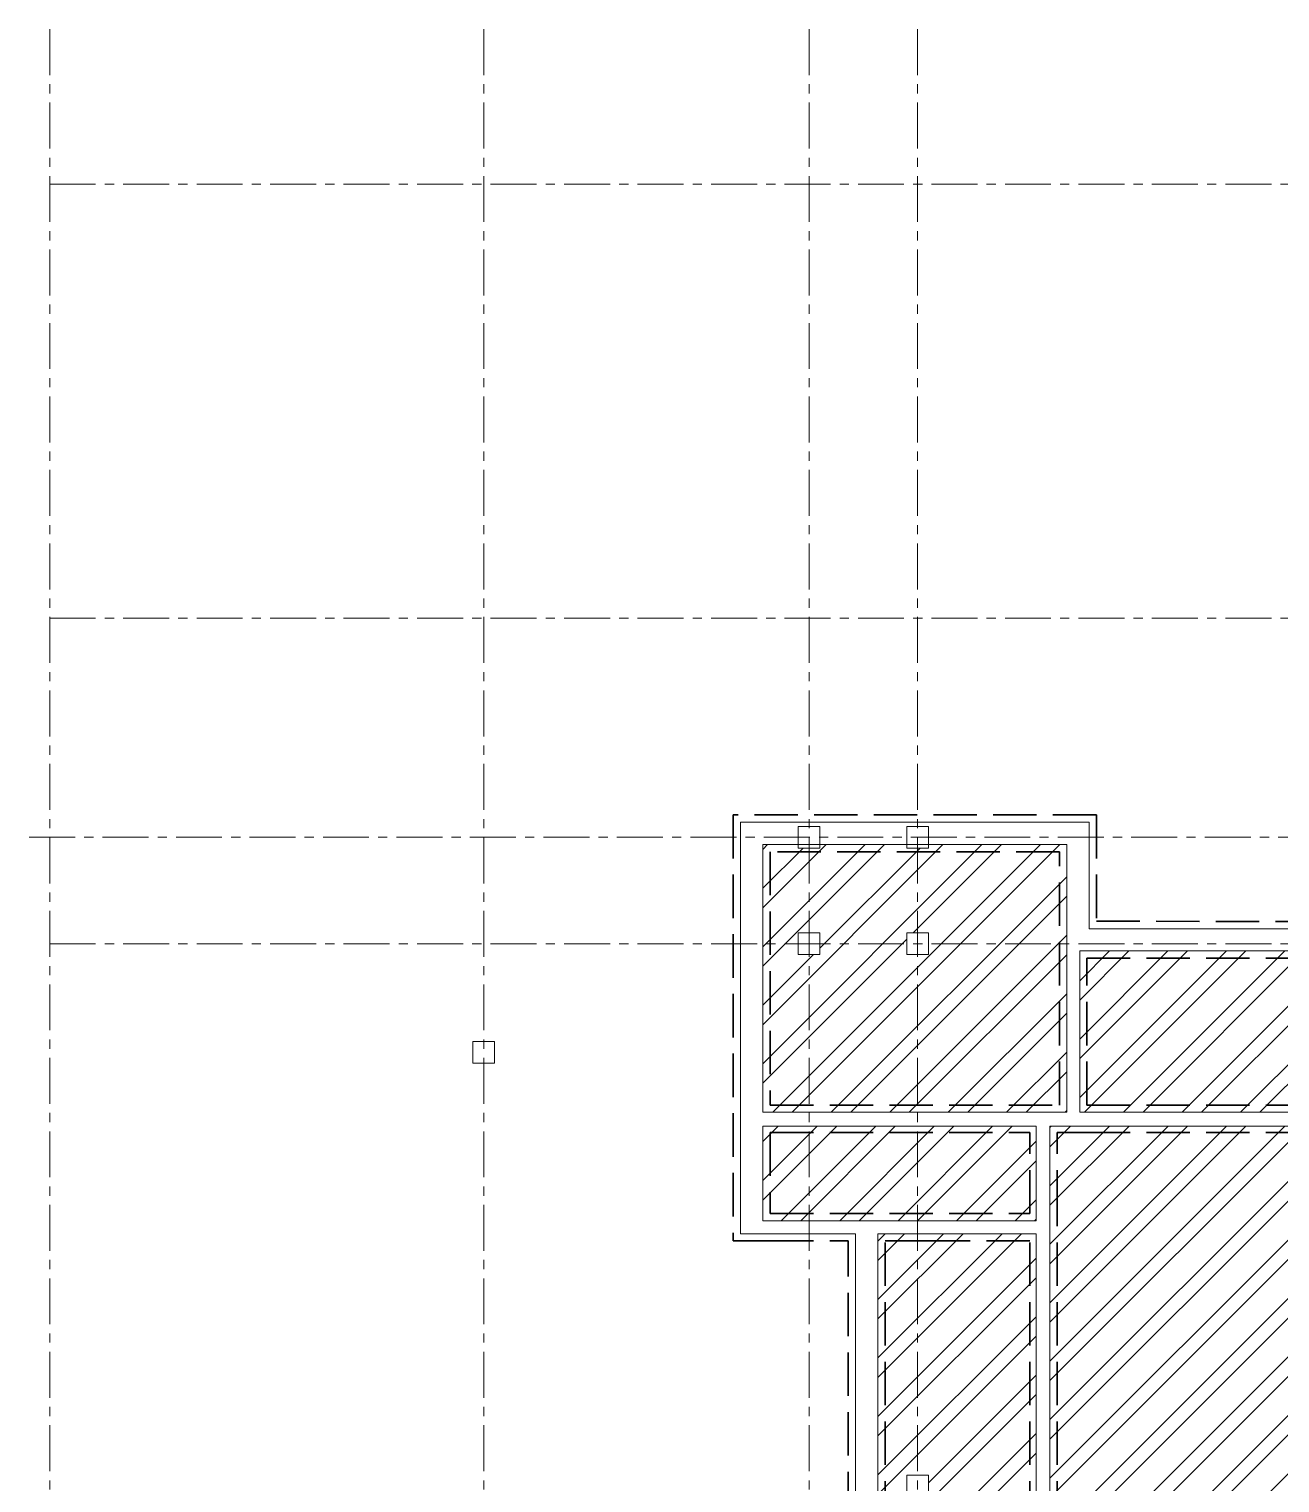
# Model space of a CAD drawing. Header units: millimetres. Extents: x -689206 to 4969298, y -1019800 to 703299.
# Drawn here: x 751904 to 769199, y -17593 to 2508 of the extents above; entities that cross this region are included whole.
import ezdxf

# ---------------------------------------------------------------- set-up
doc = ezdxf.new("R2010")
doc.units = ezdxf.units.MM
doc.linetypes.add('JIS_02_4.0', pattern=[5.5, 4, -1.5])
doc.linetypes.add('осеваяX2', pattern=[101.6, 63.5, -12.7, 12.7, -12.7])
for name, color, linetype, lineweight in [('несущие', 7, 'Continuous', 30), ('РАЗМЕРЫ', 7, 'Continuous', 9), ('стены', 7, 'Continuous', 20)]:
    doc.layers.add(name, color=color, linetype=linetype, lineweight=lineweight)
pattern_1 = [(45, (396786.03, 69886.3), (-404.1115, 404.1115), []), (45, (397055.44, 69886.3), (-404.1115, 404.1115), [])]

msp = doc.modelspace()

# ---------------------------------------------------------------- hatches: boundary and pattern name
at = {"layer": 'РАЗМЕРЫ', "linetype": 'ByBlock', "lineweight": 25}
h = msp.add_hatch(dxfattribs=at)
h.set_pattern_fill('ANSI32', color=256, scale=60)
h.set_pattern_definition(pattern_1)
h.paths.add_polyline_path([(765739.9, -12747.7), (764189.9, -12747.7), (764189.9, -13867.7), (765739.9, -13867.7)], flags=17)
h.paths.add_polyline_path([(764189.9, -12747.7), (762689.9, -12747.7), (762689.9, -13867.7), (764189.9, -13867.7)])
h.paths.add_polyline_path([(762689.9, -12747.7), (762150.6, -12747.7), (762150.6, -13867.7), (762689.9, -13867.7)], flags=17)
h.paths.add_polyline_path([(762150.6, -12747.7), (762689.9, -12747.7), (762689.9, -12661.1), (762050.6, -12661.1), (762050.6, -13967.7), (762689.9, -13967.7), (762689.9, -13867.7), (762150.6, -13867.7)])
h.paths.add_polyline_path([(764189.9, -13867.7), (762689.9, -13867.7), (762689.9, -13967.7), (764189.9, -13967.7)])
h.paths.add_polyline_path([(765826.5, -12661.1), (764189.9, -12661.1), (764189.9, -12747.7), (765739.9, -12747.7), (765739.9, -13867.7), (764189.9, -13867.7), (764189.9, -13967.7), (765826.5, -13967.7)])
h.paths.add_polyline_path([(764189.9, -12661.1), (762689.9, -12661.1), (762689.9, -12747.7), (764189.9, -12747.7)])
h.paths.add_polyline_path([(764189.9, -10286.7), (764039.9, -10286.7), (764039.9, -10137.7), (762839.9, -10137.7), (762839.9, -10286.7), (762689.9, -10286.7), (762689.9, -12367.7), (764189.9, -12367.7)])
h.paths.add_polyline_path([(764189.9, -12367.7), (762689.9, -12367.7), (762689.9, -12467.7), (764189.9, -12467.7)])
h.paths.add_polyline_path([(762689.9, -12367.7), (762150.6, -12367.7), (762150.6, -10137.7), (762050.6, -10137.7), (762050.6, -12467.7), (762689.9, -12467.7)])
h.paths.add_polyline_path([(762689.9, -10286.7), (762539.9, -10286.7), (762539.9, -10137.7), (762150.6, -10137.7), (762150.6, -12367.7), (762689.9, -12367.7)], flags=17)
h.paths.add_polyline_path([(766150.6, -10137.7), (764339.9, -10137.7), (764339.9, -10286.7), (764189.9, -10286.7), (764189.9, -12367.7), (766150.6, -12367.7)], flags=17)
h.paths.add_polyline_path([(766250.6, -10137.7), (766150.6, -10137.7), (766150.6, -12367.7), (764189.9, -12367.7), (764189.9, -12467.7), (766250.6, -12467.7)])
h.paths.add_polyline_path([(766150.6, -8867.7), (764189.9, -8867.7), (764189.9, -9986.7), (764339.9, -9986.7), (764339.9, -10137.7), (766150.6, -10137.7)], flags=17)
h.paths.add_polyline_path([(764189.9, -8867.7), (762689.9, -8867.7), (762689.9, -9986.7), (762839.9, -9986.7), (762839.9, -10137.7), (764039.9, -10137.7), (764039.9, -9986.7), (764189.9, -9986.7)])
h.paths.add_polyline_path([(762689.9, -8867.7), (762150.6, -8867.7), (762150.6, -10137.7), (762539.9, -10137.7), (762539.9, -9986.7), (762689.9, -9986.7)], flags=17)
h.paths.add_polyline_path([(762689.9, -8815.1), (762539.9, -8815.1), (762539.9, -8767.7), (762050.6, -8767.7), (762050.6, -10137.7), (762150.6, -10137.7), (762150.6, -8867.7), (762689.9, -8867.7)])
h.paths.add_polyline_path([(764189.9, -8815.1), (764039.9, -8815.1), (764039.9, -8767.7), (762839.9, -8767.7), (762839.9, -8815.1), (762689.9, -8815.1), (762689.9, -8867.7), (764189.9, -8867.7)])
h.paths.add_polyline_path([(766250.6, -8767.7), (764339.9, -8767.7), (764339.9, -8815.1), (764189.9, -8815.1), (764189.9, -8867.7), (766150.6, -8867.7), (766150.6, -10137.7), (766250.6, -10137.7)])
h = msp.add_hatch(dxfattribs=at)
h.set_pattern_fill('ANSI32', color=256, scale=60)
h.set_pattern_definition(pattern_1)
h.paths.add_polyline_path([(770189.9, -10337.7), (766530.6, -10337.7), (766530.6, -12367.7), (770189.9, -12367.7)], flags=17)
h.paths.add_polyline_path([(770218.8, -10337.7), (770189.9, -10337.7), (770189.9, -12367.7), (771727.5, -12367.7)], flags=17)
h.paths.add_polyline_path([(770039.9, -10237.7), (766430.6, -10237.7), (766430.6, -12467.7), (770189.9, -12467.7), (770189.9, -12367.7), (766530.6, -12367.7), (766530.6, -10337.7), (770189.9, -10337.7), (770189.9, -10287.7), (770039.9, -10287.7)])
h.paths.add_polyline_path([(770284.2, -10287.7), (770189.9, -10287.7), (770189.9, -10337.7), (770218.8, -10337.7), (771727.5, -12367.7), (770189.9, -12367.7), (770189.9, -12467.7), (771912.5, -12467.7)])
h.paths.add_polyline_path([(772559.9, -17787.7), (770189.9, -17787.7), (770189.9, -20567.7), (772559.9, -20567.7)], flags=17)
h.paths.add_polyline_path([(772559.9, -15147.7), (770189.9, -15147.7), (770189.9, -17407.7), (772559.9, -17407.7)], flags=0)
h.paths.add_polyline_path([(770189.9, -17787.7), (770089.9, -17787.7), (770089.9, -20667.7), (770189.9, -20667.7)])
h.paths.add_polyline_path([(772659.9, -17687.7), (770339.9, -17687.7), (770339.9, -17787.7), (772559.9, -17787.7), (772559.9, -20567.7), (770189.9, -20567.7), (770189.9, -20667.7), (772659.9, -20667.7)])
h.paths.add_polyline_path([(772659.9, -15047.7), (770189.9, -15047.7), (770189.9, -15147.7), (772559.9, -15147.7), (772559.9, -17407.7), (770189.9, -17407.7), (770189.9, -17487.7), (770339.9, -17487.7), (770339.9, -17507.7), (772659.9, -17507.7)])
h.paths.add_polyline_path([(770189.9, -15047.7), (770089.9, -15047.7), (770089.9, -17487.7), (770189.9, -17487.7)])
h = msp.add_hatch(dxfattribs=at)
h.set_pattern_fill('ANSI32', color=256, scale=60)
h.set_pattern_definition(pattern_1)
h.paths.add_polyline_path([(770189.9, -12747.7), (766530.6, -12747.7), (766119.9, -12747.7), (766119.9, -13867.7), (766119.9, -17637.7), (769809.9, -17637.7), (769809.9, -14767.7), (770189.9, -14767.7)], flags=17)
h.paths.add_polyline_path([(772559.9, -13867.7), (772559.9, -13487.7), (772009.9, -12747.7), (770189.9, -12747.7), (770189.9, -14767.7), (772559.9, -14767.7)], flags=17)
h.paths.add_polyline_path([(770189.9, -12661.1), (766019.9, -12661.1), (766019.9, -17637.7), (766119.9, -17637.7), (766119.9, -13867.7), (766119.9, -12747.7), (766530.6, -12747.7), (770189.9, -12747.7)])
h.paths.add_polyline_path([(772057, -12661.1), (770189.9, -12661.1), (770189.9, -12747.7), (772009.9, -12747.7), (772559.9, -13487.7), (772559.9, -13867.7), (772559.9, -14767.7), (770189.9, -14767.7), (770189.9, -14867.7), (772659.9, -14867.7), (772659.9, -14767.7), (772659.9, -13867.7), (772659.9, -13468.3)])
h.paths.add_polyline_path([(770089.9, -14767.7), (769909.9, -14767.7), (769909.9, -14867.7), (770089.9, -14867.7)], flags=16)
h.paths.add_polyline_path([(769909.9, -14767.7), (769809.9, -14767.7), (769809.9, -14867.7), (769909.9, -14867.7)], flags=16)
h.paths.add_polyline_path([(769909.9, -14867.7), (769809.9, -14867.7), (769809.9, -17637.7), (769909.9, -17637.7)], flags=16)
h.paths.add_polyline_path([(769809.9, -17637.7), (766119.9, -17637.7), (766119.9, -21467.7), (766530.6, -21467.7), (766530.6, -23637.7), (770039.9, -23637.7), (770039.9, -23487.7), (770189.9, -23487.7), (770189.9, -20947.7), (769809.9, -20947.7)])
h.paths.add_polyline_path([(770189.9, -23787.7), (770039.9, -23787.7), (770039.9, -23637.7), (766530.6, -23637.7), (766530.6, -25094.8), (769996.4, -25094.8), (770189.9, -24873.1)])
h.paths.add_polyline_path([(771267.9, -23637.7), (770339.9, -23637.7), (770339.9, -23787.7), (770189.9, -23787.7), (770189.9, -24873.1)], flags=17)
h.paths.add_polyline_path([(772498.3, -22227.7), (772559.9, -22227.7), (772559.9, -21847.7), (772559.9, -20947.7), (770189.9, -20947.7), (770189.9, -23487.7), (770339.9, -23487.7), (770339.9, -23637.7), (771267.9, -23637.7)], flags=16)
h.paths.add_polyline_path([(769909.9, -17637.7), (769809.9, -17637.7), (769809.9, -20947.7), (770189.9, -20947.7), (770189.9, -20847.7), (769909.9, -20847.7)], flags=17)
h.paths.add_polyline_path([(772659.9, -20847.7), (770189.9, -20847.7), (770189.9, -20947.7), (772559.9, -20947.7), (772559.9, -21847.7), (772559.9, -22227.7), (772498.3, -22227.7), (771267.9, -23637.7), (771367.9, -23637.7), (772511, -22327.7), (772659.9, -22327.7), (772659.9, -21847.7)], flags=17)
h.paths.add_polyline_path([(772659.9, -21847.7), (772659.9, -20847.7), (770189.9, -20847.7), (770189.9, -20947.7), (772559.9, -20947.7), (772559.9, -21847.7), (772559.9, -22227.7), (772498.3, -22227.7), (771267.9, -23637.7), (770189.9, -24873.1), (770189.9, -24987.7), (772511, -22327.7), (772659.9, -22327.7)])
h = msp.add_hatch(dxfattribs=at)
h.set_pattern_fill('ANSI32', color=256, scale=60)
h.set_pattern_definition(pattern_1)
h.paths.add_polyline_path([(770096.4, -25094.8), (770189.9, -24987.7), (770189.9, -24873.1), (769996.4, -25094.8), (766530.6, -25094.8), (766530.6, -23637.7), (766430.6, -23637.7), (766430.6, -25194.8), (769996.4, -25194.8)])
h.paths.add_polyline_path([(766530.6, -21467.7), (766119.9, -21467.7), (766119.9, -17637.7), (766019.9, -17637.7), (766019.9, -21567.7), (766430.6, -21567.7), (766430.6, -23637.7), (766530.6, -23637.7)])
h.paths.add_polyline_path([(771367.9, -23637.7), (771267.9, -23637.7), (770189.9, -24873.1), (770189.9, -24987.7)])
h.paths.add_polyline_path([(772511, -22327.7), (772659.9, -22327.7), (772659.9, -21847.7), (772659.9, -20847.7), (770189.9, -20847.7), (770189.9, -20947.7), (772559.9, -20947.7), (772559.9, -21847.7), (772559.9, -22227.7), (772498.3, -22227.7), (771267.9, -23637.7), (771367.9, -23637.7)])
h.paths.add_polyline_path([(765826.5, -17637.7), (765739.9, -17637.7), (765739.9, -21467.7), (764452.9, -21467.7), (764189.9, -21467.7), (764189.9, -21567.7), (765826.5, -21567.7)])
h.paths.add_polyline_path([(765739.9, -17637.7), (764339.9, -17637.7), (764339.9, -17787.7), (764189.9, -17787.7), (764189.9, -21467.7), (764452.9, -21467.7), (765739.9, -21467.7)], flags=17)
h.paths.add_polyline_path([(764189.9, -17787.7), (764039.9, -17787.7), (764039.9, -17637.7), (763739.9, -17637.7), (763739.9, -21467.7), (764189.9, -21467.7)], flags=17)
h.paths.add_polyline_path([(764189.9, -21467.7), (763739.9, -21467.7), (763739.9, -17637.7), (763639.9, -17637.7), (763639.9, -21567.7), (764189.9, -21567.7)])
h.paths.add_polyline_path([(765739.9, -14247.7), (764452.9, -14247.7), (764189.9, -14247.7), (764189.9, -17487.7), (764339.9, -17487.7), (764339.9, -17637.7), (765739.9, -17637.7)], flags=17)
h.paths.add_polyline_path([(764189.9, -14247.7), (763739.9, -14247.7), (763739.9, -17637.7), (764039.9, -17637.7), (764039.9, -17487.7), (764189.9, -17487.7)], flags=17)
h.paths.add_polyline_path([(763739.9, -14247.7), (764189.9, -14247.7), (764189.9, -14147.7), (763639.9, -14147.7), (763639.9, -17637.7), (763739.9, -17637.7)])
h.paths.add_polyline_path([(765826.5, -14147.7), (764189.9, -14147.7), (764189.9, -14247.7), (765739.9, -14247.7), (765739.9, -17637.7), (765826.5, -17637.7)])

# ---------------------------------------------------------------- linework, layer by layer
at = {"layer": 'несущие', "color": 18, "linetype": 'JIS_02_4.0', "lineweight": 30, "ltscale": 150, "true_color": 0x000000}
for p, q in [((766660.6, -9827.7), (770334.2, -9830.1)), ((766530.6, -10337.7), (770218.8, -10337.7)), ((766530.6, -12367.7), (771727.5, -12367.7)), ((765739.9, -13867.7), (765739.9, -12747.7)), ((766119.9, -13867.7), (766119.9, -12747.7)), ((766530.6, -12747.7), (772009.9, -12747.7))]:
    msp.add_line(p, q, dxfattribs=at)
at = {"layer": 'несущие', "color": 18, "lineweight": 20, "true_color": 0x000000}
for p, q in [((766560.6, -9930.1), (770334.2, -9930.1)), ((766430.6, -10237.7), (770246.9, -10237.7)), ((765826.5, -13967.7), (765826.5, -12661.1)), ((765826.5, -21567.7), (765826.5, -14147.7))]:
    msp.add_line(p, q, dxfattribs=at)
at = {"layer": 'стены', "color": 18, "linetype": 'осеваяX2', "lineweight": 15, "ltscale": 10, "true_color": 0x000000}
for p, q in [((752189.9, 2507.8), (752189.9, -41639.7)), ((758189.9, 2507.8), (758189.9, -41639.7)), ((762689.9, 2507.8), (762689.9, -41639.7)), ((764189.9, 2507.8), (764189.9, -41639.7)), ((752189.9, 364.3), (774908, 364.3)), ((752189.9, -5637.7), (824339.9, -5637.7)), ((751904.3, -8665.1), (824054.3, -8665.1)), ((752189.9, -10137.7), (824339.9, -10137.7))]:
    msp.add_line(p, q, dxfattribs=at)
at = {"layer": 'стены', "color": 18, "linetype": 'JIS_02_4.0', "lineweight": 30, "ltscale": 150, "true_color": 0x000000}
for p, q in [((766660.6, -8357.7), (761640.6, -8357.7)), ((761640.6, -8357.7), (761640.6, -14247.7)), ((766660.6, -8357.7), (766660.6, -9827.7)), ((766150.6, -8867.7), (762150.6, -8867.7)), ((762150.6, -8867.7), (762150.6, -12367.7)), ((766150.6, -12367.7), (766150.6, -8867.7)), ((766530.6, -12367.7), (766530.6, -10337.7)), ((762150.6, -12367.7), (766150.6, -12367.7)), ((762150.6, -12747.7), (762150.6, -13867.7)), ((762150.6, -12747.7), (765739.9, -12747.7)), ((766119.9, -12747.7), (766530.6, -12747.7)), ((762150.6, -13867.7), (765739.9, -13867.7)), ((766119.9, -21467.7), (766119.9, -13867.7)), ((762150.6, -14247.7), (761640.6, -14247.7)), ((762150.6, -14247.7), (763229.9, -14247.7)), ((763229.9, -21337.7), (763229.9, -14247.7)), ((765739.9, -14247.7), (763739.9, -14247.7)), ((763739.9, -21467.7), (763739.9, -14247.7)), ((765739.9, -14247.7), (764452.9, -14247.7)), ((765739.9, -21467.7), (765739.9, -14247.7))]:
    msp.add_line(p, q, dxfattribs=at)
at = {"layer": 'стены', "color": 18, "lineweight": 20, "true_color": 0x000000}
for p, q in [((766560.6, -8457.7), (761740.6, -8457.7)), ((761740.6, -8457.7), (761740.6, -14147.7)), ((766560.6, -8457.7), (766560.6, -9930.1)), ((766250.6, -8767.7), (762050.6, -8767.7)), ((762050.6, -8767.7), (762050.6, -12467.7)), ((766250.6, -12467.7), (766250.6, -8767.7)), ((766430.6, -12467.7), (766430.6, -10237.7)), ((762050.6, -12467.7), (766250.6, -12467.7)), ((762050.6, -12661.1), (762050.6, -13967.7)), ((762050.6, -12661.1), (765826.5, -12661.1)), ((766019.9, -12661.1), (772057, -12661.1)), ((766019.9, -21567.7), (766019.9, -12661.1)), ((766430.6, -12467.7), (771912.5, -12467.7)), ((762050.6, -13967.7), (765826.5, -13967.7)), ((763329.9, -14147.7), (761740.6, -14147.7)), ((762150.6, -14147.7), (763229.9, -14147.7)), ((763329.9, -21437.7), (763329.9, -14147.7)), ((765826.5, -14147.7), (763639.9, -14147.7)), ((763639.9, -21567.7), (763639.9, -14147.7))]:
    msp.add_line(p, q, dxfattribs=at)
at = {"layer": 'стены', "color": 18, "true_color": 0x000000}
msp.add_line((766150.6, -10110.5), (766150.6, -10620.5), dxfattribs=at)
at = {"layer": 'стены', "color": 18, "lineweight": 30, "true_color": 0x000000}
msp.add_line((763739.9, -14247.7), (764452.9, -14247.7), dxfattribs=at)
at = {"layer": 'стены', "color": 18, "true_color": 0x000000}
for points in [[(762539.9, -8515.1), (762839.9, -8515.1), (762839.9, -8815.1), (762539.9, -8815.1)], [(764039.9, -8515.1), (764339.9, -8515.1), (764339.9, -8815.1), (764039.9, -8815.1)], [(762539.9, -9986.7), (762839.9, -9986.7), (762839.9, -10286.7), (762539.9, -10286.7)], [(764039.9, -9986.7), (764339.9, -9986.7), (764339.9, -10286.7), (764039.9, -10286.7)], [(758039.9, -11487.7), (758339.9, -11487.7), (758339.9, -11787.7), (758039.9, -11787.7)], [(764039.9, -17487.7), (764339.9, -17487.7), (764339.9, -17787.7), (764039.9, -17787.7)]]:
    msp.add_lwpolyline(points, close=True, dxfattribs=at)

doc.saveas('drawing.dxf')
